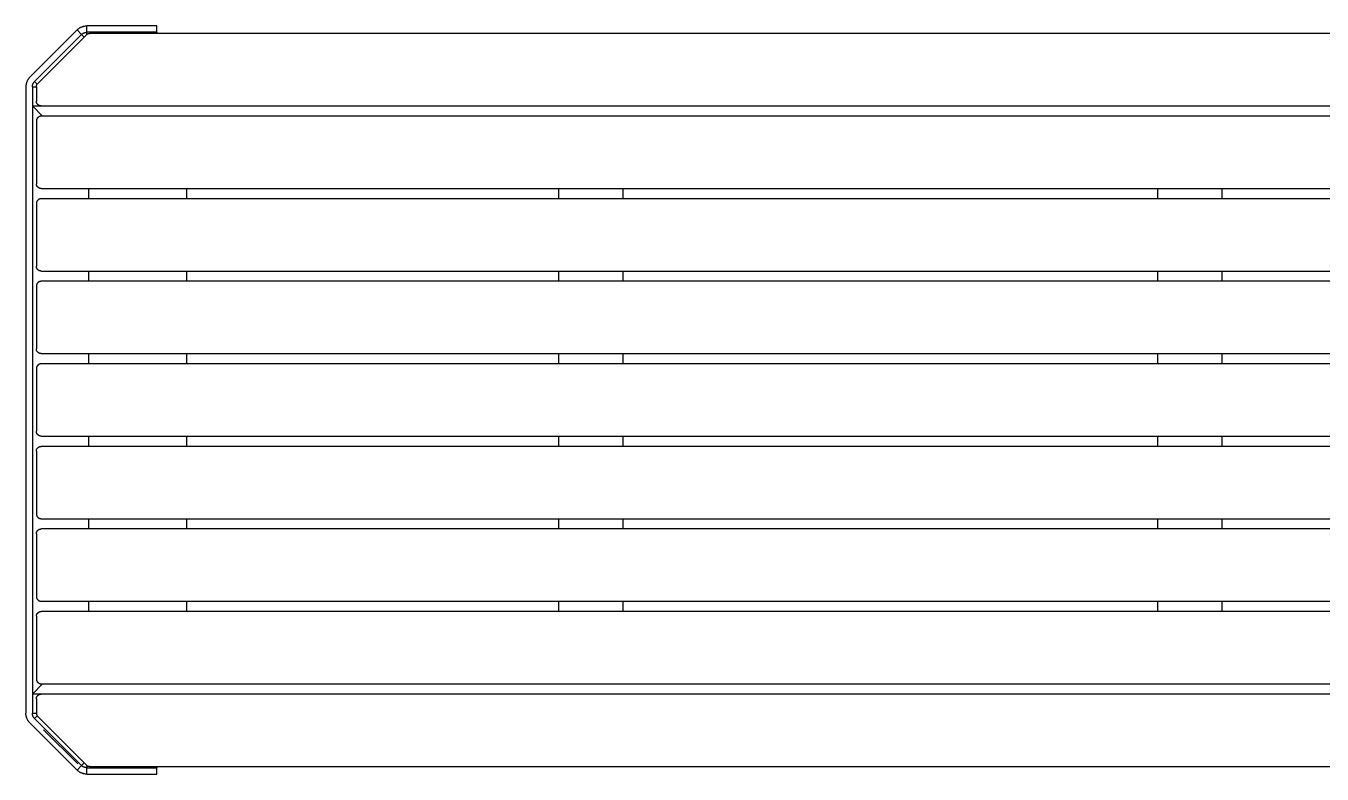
# Model space of a CAD drawing. Header units: millimetres. Extents: x 0 to 4030, y 0 to 2816.
# Drawn here: x 1677 to 2483, y 836 to 1302 of the extents above; entities that cross this region are included whole.
import ezdxf

# ---------------------------------------------------------------- set-up
doc = ezdxf.new("R2010")
doc.units = ezdxf.units.MM
doc.header["$MEASUREMENT"] = 0
doc.layers.add('Utwórz2D linie widoczne', color=7, linetype='Continuous', true_color=0x000000)

msp = doc.modelspace()

# ---------------------------------------------------------------- linework, layer by layer
at = {"layer": 'Utwórz2D linie widoczne'}
for p, q in [((1679.6, 1270.23), (1708.93, 1299.56)), ((1708.93, 1299.56), (1709.14, 1299.76)), ((1711.76, 1296.73), (1708.93, 1299.56)), ((1709.14, 1299.76), (1709.35, 1299.96)), ((1709.35, 1299.96), (1709.58, 1300.14)), ((1709.58, 1300.14), (1709.8, 1300.32)), ((1709.8, 1300.32), (1710.04, 1300.49)), ((1710.04, 1300.49), (1710.28, 1300.66)), ((1710.28, 1300.66), (1710.52, 1300.81)), ((1710.52, 1300.81), (1710.77, 1300.96)), ((1710.77, 1300.96), (1711.03, 1301.1)), ((1711.03, 1301.1), (1711.29, 1301.23)), ((1711.29, 1301.23), (1711.55, 1301.35)), ((1711.55, 1301.35), (1711.82, 1301.46)), ((1711.82, 1301.46), (1712.09, 1301.56)), ((1712.09, 1301.56), (1712.37, 1301.65)), ((1712.37, 1301.65), (1712.65, 1301.74)), ((1712.65, 1301.74), (1712.93, 1301.81)), ((1712.93, 1301.81), (1713.21, 1301.87)), ((1713.21, 1301.87), (1713.5, 1301.93)), ((1713.5, 1301.93), (1713.78, 1301.97)), ((1713.58, 1297.84), (1713.73, 1297.88)), ((1713.73, 1297.88), (1713.87, 1297.92)), ((1713.78, 1301.97), (1714.07, 1302.01)), ((1713.87, 1297.92), (1714.02, 1297.96)), ((1714.02, 1297.96), (1714.18, 1297.98)), ((1714.07, 1302.01), (1714.36, 1302.03)), ((1714.18, 1297.98), (1714.33, 1298.01)), ((1714.33, 1298.01), (1714.48, 1298.03)), ((1714.36, 1302.03), (1714.65, 1302.05)), ((1714.48, 1298.03), (1714.63, 1298.04)), ((1714.63, 1298.04), (1714.79, 1298.05)), ((1714.65, 1302.05), (1714.94, 1302.05)), ((1714.79, 1298.05), (1714.94, 1298.05)), ((1756.96, 1302.05), (1714.94, 1302.05)), ((1714.94, 1298.05), (1714.94, 1302.05)), ((1756.96, 1298.05), (1714.94, 1298.05)), ((1715.05, 1296.74), (1714.94, 1298.05)), ((1758.43, 1302.05), (1756.96, 1302.05)), ((1758.43, 1298.05), (1756.96, 1298.05)), ((1758.43, 1298.05), (1758.43, 1302.05)), ((1758.43, 1298.05), (1758.43, 1297.22)), ((1682.43, 1267.4), (1711.76, 1296.73)), ((1714.55, 1296.34), (1684.49, 1266.28)), ((1711.76, 1296.73), (1711.87, 1296.84)), ((1711.76, 1296.73), (1713.25, 1295.04)), ((1711.87, 1296.84), (1711.98, 1296.94)), ((1711.98, 1296.94), (1712.1, 1297.04)), ((1712.1, 1297.04), (1712.22, 1297.14)), ((1712.22, 1297.14), (1712.34, 1297.23)), ((1712.34, 1297.23), (1712.47, 1297.31)), ((1712.47, 1297.31), (1712.6, 1297.4)), ((1712.6, 1297.4), (1712.73, 1297.47)), ((1712.73, 1297.47), (1712.87, 1297.55)), ((1712.87, 1297.55), (1713.01, 1297.61)), ((1713.01, 1297.61), (1713.15, 1297.68)), ((1713.15, 1297.68), (1713.29, 1297.74)), ((1713.29, 1297.74), (1713.43, 1297.79)), ((1713.43, 1297.79), (1713.58, 1297.84)), ((1714.62, 1296.41), (1714.55, 1296.34)), ((1714.7, 1296.48), (1714.62, 1296.41)), ((1714.78, 1296.55), (1714.7, 1296.48)), ((1714.86, 1296.61), (1714.78, 1296.55)), ((1714.94, 1296.67), (1714.86, 1296.61)), ((1715.03, 1296.73), (1714.94, 1296.67)), ((1715.11, 1296.78), (1715.03, 1296.73)), ((1715.2, 1296.84), (1715.11, 1296.78)), ((1715.29, 1296.88), (1715.2, 1296.84)), ((1715.38, 1296.93), (1715.29, 1296.88)), ((1715.48, 1296.97), (1715.38, 1296.93)), ((1715.57, 1297.01), (1715.48, 1296.97)), ((1715.67, 1297.05), (1715.57, 1297.01)), ((1715.76, 1297.08), (1715.67, 1297.05)), ((1715.86, 1297.11), (1715.76, 1297.08)), ((1715.96, 1297.13), (1715.86, 1297.11)), ((1716.06, 1297.16), (1715.96, 1297.13)), ((1716.16, 1297.18), (1716.06, 1297.16)), ((1716.26, 1297.19), (1716.16, 1297.18)), ((1716.37, 1297.2), (1716.26, 1297.19)), ((1716.47, 1297.21), (1716.37, 1297.2)), ((1716.57, 1297.22), (1716.47, 1297.21)), ((1716.67, 1297.22), (1716.57, 1297.22)), ((3437.55, 1297.22), (1716.67, 1297.22)), ((1677.23, 1265.66), (1677.19, 1265.38)), ((1677.29, 1265.95), (1677.23, 1265.66)), ((1677.35, 1266.23), (1677.29, 1265.95)), ((1677.42, 1266.51), (1677.35, 1266.23)), ((1677.51, 1266.79), (1677.42, 1266.51)), ((1677.6, 1267.07), (1677.51, 1266.79)), ((1677.7, 1267.34), (1677.6, 1267.07)), ((1677.81, 1267.61), (1677.7, 1267.34)), ((1677.93, 1267.87), (1677.81, 1267.61)), ((1678.06, 1268.13), (1677.93, 1267.87)), ((1678.2, 1268.39), (1678.06, 1268.13)), ((1678.35, 1268.64), (1678.2, 1268.39)), ((1678.5, 1268.88), (1678.35, 1268.64)), ((1678.67, 1269.12), (1678.5, 1268.88)), ((1678.84, 1269.36), (1678.67, 1269.12)), ((1679.02, 1269.58), (1678.84, 1269.36)), ((1679.2, 1269.81), (1679.02, 1269.58)), ((1679.4, 1270.02), (1679.2, 1269.81)), ((1679.6, 1270.23), (1679.4, 1270.02)), ((1681.32, 1265.58), (1681.37, 1265.73)), ((1681.37, 1265.73), (1681.42, 1265.87)), ((1681.42, 1265.87), (1681.48, 1266.01)), ((1681.48, 1266.01), (1681.55, 1266.15)), ((1681.55, 1266.15), (1681.61, 1266.29)), ((1681.61, 1266.29), (1681.69, 1266.43)), ((1681.69, 1266.43), (1681.76, 1266.56)), ((1681.76, 1266.56), (1681.85, 1266.69)), ((1681.85, 1266.69), (1681.93, 1266.82)), ((1681.93, 1266.82), (1682.02, 1266.94)), ((1682.02, 1266.94), (1682.12, 1267.06)), ((1682.12, 1267.06), (1682.22, 1267.18)), ((1682.22, 1267.18), (1682.32, 1267.29)), ((1682.32, 1267.29), (1682.43, 1267.4)), ((1684.15, 1265.88), (1682.43, 1267.4)), ((1683.99, 1265.63), (1684.05, 1265.72)), ((1684.05, 1265.72), (1684.1, 1265.8)), ((1684.1, 1265.8), (1684.16, 1265.89)), ((1684.16, 1265.89), (1684.22, 1265.97)), ((1684.22, 1265.97), (1684.28, 1266.05)), ((1684.28, 1266.05), (1684.35, 1266.13)), ((1684.35, 1266.13), (1684.42, 1266.21)), ((1684.42, 1266.21), (1684.49, 1266.28)), ((1677.13, 1264.8), (1677.11, 1264.51)), ((1677.11, 1264.51), (1677.11, 1264.22)), ((1677.11, 1264.22), (1677.11, 874.22)), ((1677.15, 1265.09), (1677.13, 1264.8)), ((1677.19, 1265.38), (1677.15, 1265.09)), ((1681.11, 1264.37), (1681.12, 1264.53)), ((1681.11, 1264.22), (1681.11, 1264.37)), ((1681.11, 1264.22), (1681.11, 874.22)), ((1681.11, 1264.22), (1683.61, 1264.07)), ((1681.12, 1264.53), (1681.13, 1264.68)), ((1681.13, 1264.68), (1681.15, 1264.83)), ((1681.15, 1264.83), (1681.18, 1264.98)), ((1681.18, 1264.98), (1681.2, 1265.14)), ((1681.2, 1265.14), (1681.24, 1265.29)), ((1681.24, 1265.29), (1681.28, 1265.43)), ((1681.28, 1265.43), (1681.32, 1265.58)), ((1683.61, 1264.26), (1683.62, 1264.36)), ((1683.61, 1264.16), (1683.61, 1264.26)), ((1683.61, 1264.16), (1683.61, 1255.22)), ((1683.62, 1264.36), (1683.63, 1264.46)), ((1683.63, 1264.46), (1683.64, 1264.57)), ((1683.64, 1264.57), (1683.65, 1264.67)), ((1683.65, 1264.67), (1683.67, 1264.77)), ((1683.67, 1264.77), (1683.7, 1264.87)), ((1683.7, 1264.87), (1683.72, 1264.97)), ((1683.72, 1264.97), (1683.75, 1265.07)), ((1683.75, 1265.07), (1683.78, 1265.16)), ((1683.78, 1265.16), (1683.82, 1265.26)), ((1683.82, 1265.26), (1683.86, 1265.35)), ((1683.86, 1265.35), (1683.9, 1265.45)), ((1683.9, 1265.45), (1683.95, 1265.54)), ((1683.95, 1265.54), (1683.99, 1265.63)), ((1681.11, 1252.22), (1687.48, 1245.85)), ((1681.11, 1252.22), (1686.61, 1252.22)), ((1683.61, 1255.12), (1683.61, 1255.22)), ((1683.62, 1255.02), (1683.61, 1255.12)), ((1683.63, 1254.91), (1683.62, 1255.02)), ((1683.64, 1254.81), (1683.63, 1254.91)), ((1683.65, 1254.71), (1683.64, 1254.81)), ((1683.67, 1254.61), (1683.65, 1254.71)), ((1683.7, 1254.51), (1683.67, 1254.61)), ((1683.72, 1254.41), (1683.7, 1254.51)), ((1683.75, 1254.31), (1683.72, 1254.41)), ((1683.78, 1254.22), (1683.75, 1254.31)), ((1683.82, 1254.12), (1683.78, 1254.22)), ((1683.86, 1254.02), (1683.82, 1254.12)), ((1683.9, 1253.93), (1683.86, 1254.02)), ((1683.95, 1253.84), (1683.9, 1253.93)), ((1683.99, 1253.75), (1683.95, 1253.84)), ((1684.05, 1253.66), (1683.99, 1253.75)), ((1684.1, 1253.57), (1684.05, 1253.66)), ((1684.16, 1253.49), (1684.1, 1253.57)), ((1684.22, 1253.41), (1684.16, 1253.49)), ((1684.28, 1253.33), (1684.22, 1253.41)), ((1684.35, 1253.25), (1684.28, 1253.33)), ((1684.42, 1253.17), (1684.35, 1253.25)), ((1684.49, 1253.1), (1684.42, 1253.17)), ((1684.56, 1253.03), (1684.49, 1253.1)), ((1684.64, 1252.96), (1684.56, 1253.03)), ((1684.72, 1252.89), (1684.64, 1252.96)), ((1684.8, 1252.83), (1684.72, 1252.89)), ((1684.88, 1252.77), (1684.8, 1252.83)), ((1684.96, 1252.71), (1684.88, 1252.77)), ((1685.05, 1252.66), (1684.96, 1252.71)), ((1685.14, 1252.61), (1685.05, 1252.66)), ((1685.23, 1252.56), (1685.14, 1252.61)), ((1685.32, 1252.51), (1685.23, 1252.56)), ((1685.41, 1252.47), (1685.32, 1252.51)), ((1685.51, 1252.43), (1685.41, 1252.47)), ((1685.61, 1252.39), (1685.51, 1252.43)), ((1685.7, 1252.36), (1685.61, 1252.39)), ((1685.8, 1252.33), (1685.7, 1252.36)), ((1685.9, 1252.31), (1685.8, 1252.33)), ((1686, 1252.28), (1685.9, 1252.31)), ((1686.1, 1252.26), (1686, 1252.28)), ((1686.2, 1252.25), (1686.1, 1252.26)), ((1686.3, 1252.24), (1686.2, 1252.25)), ((1686.4, 1252.23), (1686.3, 1252.24)), ((1686.51, 1252.22), (1686.4, 1252.23)), ((1686.61, 1252.22), (1686.51, 1252.22)), ((1686.61, 1252.22), (3467.61, 1252.22)), ((1683.62, 1243.05), (1683.61, 1242.95)), ((1683.61, 1242.95), (1683.61, 1242.85)), ((1683.61, 1242.85), (1683.61, 1203.85)), ((1683.63, 1243.15), (1683.62, 1243.05)), ((1683.64, 1243.25), (1683.63, 1243.15)), ((1683.65, 1243.35), (1683.64, 1243.25)), ((1683.67, 1243.46), (1683.65, 1243.35)), ((1683.7, 1243.56), (1683.67, 1243.46)), ((1683.72, 1243.65), (1683.7, 1243.56)), ((1683.75, 1243.75), (1683.72, 1243.65)), ((1683.78, 1243.85), (1683.75, 1243.75)), ((1683.82, 1243.95), (1683.78, 1243.85)), ((1683.86, 1244.04), (1683.82, 1243.95)), ((1683.9, 1244.13), (1683.86, 1244.04)), ((1683.95, 1244.23), (1683.9, 1244.13)), ((1683.99, 1244.32), (1683.95, 1244.23)), ((1684.05, 1244.4), (1683.99, 1244.32)), ((1684.1, 1244.49), (1684.05, 1244.4)), ((1684.16, 1244.58), (1684.1, 1244.49)), ((1684.22, 1244.66), (1684.16, 1244.58)), ((1684.28, 1244.74), (1684.22, 1244.66)), ((1684.35, 1244.82), (1684.28, 1244.74)), ((1684.42, 1244.89), (1684.35, 1244.82)), ((1684.49, 1244.97), (1684.42, 1244.89)), ((1684.56, 1245.04), (1684.49, 1244.97)), ((1684.64, 1245.11), (1684.56, 1245.04)), ((1684.72, 1245.17), (1684.64, 1245.11)), ((1684.8, 1245.24), (1684.72, 1245.17)), ((1684.88, 1245.3), (1684.8, 1245.24)), ((1684.96, 1245.35), (1684.88, 1245.3)), ((1685.05, 1245.41), (1684.96, 1245.35)), ((1685.14, 1245.46), (1685.05, 1245.41)), ((1685.23, 1245.51), (1685.14, 1245.46)), ((1685.32, 1245.55), (1685.23, 1245.51)), ((1685.41, 1245.6), (1685.32, 1245.55)), ((1685.51, 1245.64), (1685.41, 1245.6)), ((1685.61, 1245.67), (1685.51, 1245.64)), ((1685.7, 1245.7), (1685.61, 1245.67)), ((1685.8, 1245.73), (1685.7, 1245.7)), ((1685.9, 1245.76), (1685.8, 1245.73)), ((1686, 1245.78), (1685.9, 1245.76)), ((1686.1, 1245.8), (1686, 1245.78)), ((1686.2, 1245.82), (1686.1, 1245.8)), ((1686.3, 1245.83), (1686.2, 1245.82)), ((1686.4, 1245.84), (1686.3, 1245.83)), ((1686.51, 1245.84), (1686.4, 1245.84)), ((1686.61, 1245.85), (1686.51, 1245.84)), ((3467.61, 1245.85), (1686.61, 1245.85)), ((1683.61, 1203.74), (1683.61, 1203.85)), ((1683.62, 1203.64), (1683.61, 1203.74)), ((1683.63, 1203.54), (1683.62, 1203.64)), ((1683.64, 1203.44), (1683.63, 1203.54)), ((1683.65, 1203.34), (1683.64, 1203.44)), ((1683.67, 1203.23), (1683.65, 1203.34)), ((1683.7, 1203.13), (1683.67, 1203.23)), ((1683.72, 1203.04), (1683.7, 1203.13)), ((1683.75, 1202.94), (1683.72, 1203.04)), ((1683.78, 1202.84), (1683.75, 1202.94)), ((1683.82, 1202.74), (1683.78, 1202.84)), ((1683.86, 1202.65), (1683.82, 1202.74)), ((1683.9, 1202.56), (1683.86, 1202.65)), ((1683.95, 1202.46), (1683.9, 1202.56)), ((1683.99, 1202.37), (1683.95, 1202.46)), ((1684.05, 1202.29), (1683.99, 1202.37)), ((1684.1, 1202.2), (1684.05, 1202.29)), ((1684.16, 1202.12), (1684.1, 1202.2)), ((1684.22, 1202.03), (1684.16, 1202.12)), ((1684.28, 1201.95), (1684.22, 1202.03)), ((1684.35, 1201.87), (1684.28, 1201.95)), ((1684.42, 1201.8), (1684.35, 1201.87)), ((1684.49, 1201.72), (1684.42, 1201.8)), ((1684.56, 1201.65), (1684.49, 1201.72)), ((1684.64, 1201.58), (1684.56, 1201.65)), ((1684.72, 1201.52), (1684.64, 1201.58)), ((1684.8, 1201.45), (1684.72, 1201.52)), ((1684.88, 1201.39), (1684.8, 1201.45)), ((1684.96, 1201.34), (1684.88, 1201.39)), ((1685.05, 1201.28), (1684.96, 1201.34)), ((1685.14, 1201.23), (1685.05, 1201.28)), ((1685.23, 1201.18), (1685.14, 1201.23)), ((1685.32, 1201.14), (1685.23, 1201.18)), ((1684.1, 1193.12), (1684.05, 1193.03)), ((1684.16, 1193.2), (1684.1, 1193.12)), ((1684.22, 1193.28), (1684.16, 1193.2)), ((1684.28, 1193.36), (1684.22, 1193.28)), ((1684.35, 1193.44), (1684.28, 1193.36)), ((1684.42, 1193.52), (1684.35, 1193.44)), ((1684.49, 1193.59), (1684.42, 1193.52)), ((1684.56, 1193.66), (1684.49, 1193.59)), ((1684.64, 1193.73), (1684.56, 1193.66)), ((1684.72, 1193.8), (1684.64, 1193.73)), ((1684.8, 1193.86), (1684.72, 1193.8)), ((1684.88, 1193.92), (1684.8, 1193.86)), ((1684.96, 1193.98), (1684.88, 1193.92)), ((1685.05, 1194.03), (1684.96, 1193.98)), ((1685.14, 1194.09), (1685.05, 1194.03)), ((1685.23, 1194.13), (1685.14, 1194.09)), ((1685.32, 1194.18), (1685.23, 1194.13)), ((1685.41, 1201.09), (1685.32, 1201.14)), ((1685.41, 1194.22), (1685.32, 1194.18)), ((1685.51, 1201.05), (1685.41, 1201.09)), ((1685.51, 1194.26), (1685.41, 1194.22)), ((1685.61, 1201.02), (1685.51, 1201.05)), ((1685.61, 1194.3), (1685.51, 1194.26)), ((1685.7, 1200.99), (1685.61, 1201.02)), ((1685.7, 1194.33), (1685.61, 1194.3)), ((1685.8, 1200.96), (1685.7, 1200.99)), ((1685.8, 1194.36), (1685.7, 1194.33)), ((1685.9, 1200.93), (1685.8, 1200.96)), ((1685.9, 1194.38), (1685.8, 1194.36)), ((1686, 1200.91), (1685.9, 1200.93)), ((1686, 1194.41), (1685.9, 1194.38)), ((1686.1, 1200.89), (1686, 1200.91)), ((1686.1, 1194.43), (1686, 1194.41)), ((1686.2, 1200.87), (1686.1, 1200.89)), ((1686.2, 1194.44), (1686.1, 1194.43)), ((1686.3, 1200.86), (1686.2, 1200.87)), ((1686.3, 1194.45), (1686.2, 1194.44)), ((1686.4, 1200.85), (1686.3, 1200.86)), ((1686.4, 1194.46), (1686.3, 1194.45)), ((1686.51, 1200.85), (1686.4, 1200.85)), ((1686.51, 1194.47), (1686.4, 1194.46)), ((1686.61, 1200.85), (1686.51, 1200.85)), ((1686.61, 1194.47), (1686.51, 1194.47)), ((1686.61, 1200.85), (3467.61, 1200.85)), ((3467.61, 1194.47), (1686.61, 1194.47)), ((1716.11, 1200.85), (1716.11, 1194.47)), ((1777.11, 1194.47), (1777.11, 1200.85)), ((2008.42, 1200.85), (2008.42, 1194.47)), ((2048.42, 1200.85), (2048.42, 1194.47)), ((2380.91, 1200.85), (2380.91, 1194.47)), ((2420.91, 1200.85), (2420.91, 1194.47)), ((1683.62, 1191.67), (1683.61, 1191.57)), ((1683.61, 1191.57), (1683.61, 1191.47)), ((1683.61, 1191.47), (1683.61, 1152.47)), ((1683.63, 1191.78), (1683.62, 1191.67)), ((1683.64, 1191.88), (1683.63, 1191.78)), ((1683.65, 1191.98), (1683.64, 1191.88)), ((1683.67, 1192.08), (1683.65, 1191.98)), ((1683.7, 1192.18), (1683.67, 1192.08)), ((1683.72, 1192.28), (1683.7, 1192.18)), ((1683.75, 1192.38), (1683.72, 1192.28)), ((1683.78, 1192.47), (1683.75, 1192.38)), ((1683.82, 1192.57), (1683.78, 1192.47)), ((1683.86, 1192.67), (1683.82, 1192.57)), ((1683.9, 1192.76), (1683.86, 1192.67)), ((1683.95, 1192.85), (1683.9, 1192.76)), ((1683.99, 1192.94), (1683.95, 1192.85)), ((1684.05, 1193.03), (1683.99, 1192.94)), ((1683.61, 1152.37), (1683.61, 1152.47)), ((1683.62, 1152.27), (1683.61, 1152.37)), ((1683.63, 1152.16), (1683.62, 1152.27)), ((1683.64, 1152.06), (1683.63, 1152.16)), ((1683.65, 1151.96), (1683.64, 1152.06)), ((1683.67, 1151.86), (1683.65, 1151.96)), ((1683.7, 1151.76), (1683.67, 1151.86)), ((1683.72, 1151.66), (1683.7, 1151.76)), ((1683.75, 1151.56), (1683.72, 1151.66)), ((1683.78, 1151.47), (1683.75, 1151.56)), ((1683.82, 1151.37), (1683.78, 1151.47)), ((1683.86, 1151.27), (1683.82, 1151.37)), ((1683.9, 1151.18), (1683.86, 1151.27)), ((1683.95, 1151.09), (1683.9, 1151.18)), ((1683.99, 1151), (1683.95, 1151.09)), ((1684.05, 1150.91), (1683.99, 1151)), ((1684.1, 1150.82), (1684.05, 1150.91)), ((1684.16, 1150.74), (1684.1, 1150.82)), ((1684.22, 1150.66), (1684.16, 1150.74)), ((1684.28, 1150.58), (1684.22, 1150.66)), ((1684.35, 1150.5), (1684.28, 1150.58)), ((1684.42, 1150.42), (1684.35, 1150.5)), ((1684.49, 1150.35), (1684.42, 1150.42)), ((1684.56, 1150.28), (1684.49, 1150.35)), ((1684.64, 1150.21), (1684.56, 1150.28)), ((1684.72, 1150.14), (1684.64, 1150.21)), ((1684.8, 1150.08), (1684.72, 1150.14)), ((1684.88, 1150.02), (1684.8, 1150.08)), ((1684.96, 1149.96), (1684.88, 1150.02)), ((1685.05, 1149.91), (1684.96, 1149.96)), ((1685.14, 1149.86), (1685.05, 1149.91)), ((1685.23, 1149.81), (1685.14, 1149.86)), ((1685.32, 1149.76), (1685.23, 1149.81)), ((1685.41, 1149.72), (1685.32, 1149.76)), ((1685.51, 1149.68), (1685.41, 1149.72)), ((1685.61, 1149.64), (1685.51, 1149.68)), ((1685.7, 1149.61), (1685.61, 1149.64)), ((1685.8, 1149.58), (1685.7, 1149.61)), ((1685.9, 1149.56), (1685.8, 1149.58)), ((1686, 1149.53), (1685.9, 1149.56)), ((1686.1, 1149.51), (1686, 1149.53)), ((1686.2, 1149.5), (1686.1, 1149.51)), ((1686.3, 1149.49), (1686.2, 1149.5)), ((1686.4, 1149.48), (1686.3, 1149.49)), ((1686.51, 1149.47), (1686.4, 1149.48)), ((1686.61, 1149.47), (1686.51, 1149.47)), ((1686.61, 1149.47), (3467.61, 1149.47)), ((1716.11, 1149.47), (1716.11, 1143.1)), ((1777.11, 1143.1), (1777.11, 1149.47)), ((2008.42, 1149.47), (2008.42, 1143.1)), ((2048.42, 1149.47), (2048.42, 1143.1)), ((2380.91, 1149.47), (2380.91, 1143.1)), ((2420.91, 1149.47), (2420.91, 1143.1)), ((1683.62, 1140.3), (1683.61, 1140.2)), ((1683.61, 1140.2), (1683.61, 1140.1)), ((1683.61, 1140.1), (1683.61, 1101.1)), ((1683.63, 1140.4), (1683.62, 1140.3)), ((1683.64, 1140.5), (1683.63, 1140.4)), ((1683.65, 1140.6), (1683.64, 1140.5)), ((1683.67, 1140.71), (1683.65, 1140.6)), ((1683.7, 1140.81), (1683.67, 1140.71)), ((1683.72, 1140.9), (1683.7, 1140.81)), ((1683.75, 1141), (1683.72, 1140.9)), ((1683.78, 1141.1), (1683.75, 1141)), ((1683.82, 1141.2), (1683.78, 1141.1)), ((1683.86, 1141.29), (1683.82, 1141.2)), ((1683.9, 1141.38), (1683.86, 1141.29)), ((1683.95, 1141.48), (1683.9, 1141.38)), ((1683.99, 1141.57), (1683.95, 1141.48)), ((1684.05, 1141.65), (1683.99, 1141.57)), ((1684.1, 1141.74), (1684.05, 1141.65)), ((1684.16, 1141.83), (1684.1, 1141.74)), ((1684.22, 1141.91), (1684.16, 1141.83)), ((1684.28, 1141.99), (1684.22, 1141.91)), ((1684.35, 1142.07), (1684.28, 1141.99)), ((1684.42, 1142.14), (1684.35, 1142.07)), ((1684.49, 1142.22), (1684.42, 1142.14)), ((1684.56, 1142.29), (1684.49, 1142.22)), ((1684.64, 1142.36), (1684.56, 1142.29)), ((1684.72, 1142.42), (1684.64, 1142.36)), ((1684.8, 1142.49), (1684.72, 1142.42)), ((1684.88, 1142.55), (1684.8, 1142.49)), ((1684.96, 1142.6), (1684.88, 1142.55)), ((1685.05, 1142.66), (1684.96, 1142.6)), ((1685.14, 1142.71), (1685.05, 1142.66)), ((1685.23, 1142.76), (1685.14, 1142.71)), ((1685.32, 1142.8), (1685.23, 1142.76)), ((1685.41, 1142.85), (1685.32, 1142.8)), ((1685.51, 1142.89), (1685.41, 1142.85)), ((1685.61, 1142.92), (1685.51, 1142.89)), ((1685.7, 1142.95), (1685.61, 1142.92)), ((1685.8, 1142.98), (1685.7, 1142.95)), ((1685.9, 1143.01), (1685.8, 1142.98)), ((1686, 1143.03), (1685.9, 1143.01)), ((1686.1, 1143.05), (1686, 1143.03)), ((1686.2, 1143.07), (1686.1, 1143.05)), ((1686.3, 1143.08), (1686.2, 1143.07)), ((1686.4, 1143.09), (1686.3, 1143.08)), ((1686.51, 1143.09), (1686.4, 1143.09)), ((1686.61, 1143.1), (1686.51, 1143.09)), ((3467.61, 1143.1), (1686.61, 1143.1)), ((1683.61, 1100.99), (1683.61, 1101.1)), ((1683.62, 1100.89), (1683.61, 1100.99)), ((1683.63, 1100.79), (1683.62, 1100.89)), ((1683.64, 1100.69), (1683.63, 1100.79)), ((1683.65, 1100.59), (1683.64, 1100.69)), ((1683.67, 1100.48), (1683.65, 1100.59)), ((1683.7, 1100.38), (1683.67, 1100.48)), ((1683.72, 1100.29), (1683.7, 1100.38)), ((1683.75, 1100.19), (1683.72, 1100.29)), ((1683.78, 1100.09), (1683.75, 1100.19)), ((1683.82, 1099.99), (1683.78, 1100.09)), ((1683.86, 1099.9), (1683.82, 1099.99)), ((1683.9, 1099.81), (1683.86, 1099.9)), ((1683.95, 1099.71), (1683.9, 1099.81)), ((1683.99, 1099.62), (1683.95, 1099.71)), ((1684.05, 1099.54), (1683.99, 1099.62)), ((1684.1, 1099.45), (1684.05, 1099.54)), ((1684.16, 1099.37), (1684.1, 1099.45)), ((1684.22, 1099.28), (1684.16, 1099.37)), ((1684.28, 1099.2), (1684.22, 1099.28)), ((1684.35, 1099.12), (1684.28, 1099.2)), ((1684.42, 1099.05), (1684.35, 1099.12)), ((1684.49, 1098.97), (1684.42, 1099.05)), ((1684.56, 1098.9), (1684.49, 1098.97)), ((1684.64, 1098.83), (1684.56, 1098.9)), ((1684.72, 1098.77), (1684.64, 1098.83)), ((1684.8, 1098.7), (1684.72, 1098.77)), ((1684.88, 1098.64), (1684.8, 1098.7)), ((1684.96, 1098.59), (1684.88, 1098.64)), ((1685.05, 1098.53), (1684.96, 1098.59)), ((1685.14, 1098.48), (1685.05, 1098.53)), ((1685.23, 1098.43), (1685.14, 1098.48)), ((1685.32, 1098.39), (1685.23, 1098.43)), ((1685.41, 1098.34), (1685.32, 1098.39)), ((1685.51, 1098.3), (1685.41, 1098.34)), ((1685.61, 1098.27), (1685.51, 1098.3)), ((1685.7, 1098.24), (1685.61, 1098.27)), ((1685.8, 1098.21), (1685.7, 1098.24)), ((1685.9, 1098.18), (1685.8, 1098.21)), ((1686, 1098.16), (1685.9, 1098.18)), ((1686.1, 1098.14), (1686, 1098.16)), ((1686.2, 1098.12), (1686.1, 1098.14)), ((1686.3, 1098.11), (1686.2, 1098.12)), ((1686.4, 1098.1), (1686.3, 1098.11)), ((1686.51, 1098.1), (1686.4, 1098.1)), ((1686.61, 1098.1), (1686.51, 1098.1)), ((1686.61, 1098.1), (3467.61, 1098.1)), ((1716.11, 1098.1), (1716.11, 1091.72)), ((1777.11, 1091.72), (1777.11, 1098.1)), ((2008.42, 1098.1), (2008.42, 1091.72)), ((2048.42, 1098.1), (2048.42, 1091.72)), ((2380.91, 1098.1), (2380.91, 1091.72)), ((2420.91, 1098.1), (2420.91, 1091.72)), ((1683.62, 1088.92), (1683.61, 1088.82)), ((1683.61, 1088.82), (1683.61, 1088.72)), ((1683.61, 1088.72), (1683.61, 1049.72)), ((1683.63, 1089.03), (1683.62, 1088.92)), ((1683.64, 1089.13), (1683.63, 1089.03)), ((1683.65, 1089.23), (1683.64, 1089.13)), ((1683.67, 1089.33), (1683.65, 1089.23)), ((1683.7, 1089.43), (1683.67, 1089.33)), ((1683.72, 1089.53), (1683.7, 1089.43)), ((1683.75, 1089.63), (1683.72, 1089.53)), ((1683.78, 1089.72), (1683.75, 1089.63)), ((1683.82, 1089.82), (1683.78, 1089.72)), ((1683.86, 1089.92), (1683.82, 1089.82)), ((1683.9, 1090.01), (1683.86, 1089.92)), ((1683.95, 1090.1), (1683.9, 1090.01)), ((1683.99, 1090.19), (1683.95, 1090.1)), ((1684.05, 1090.28), (1683.99, 1090.19)), ((1684.1, 1090.37), (1684.05, 1090.28)), ((1684.16, 1090.45), (1684.1, 1090.37)), ((1684.22, 1090.53), (1684.16, 1090.45)), ((1684.28, 1090.61), (1684.22, 1090.53)), ((1684.35, 1090.69), (1684.28, 1090.61)), ((1684.42, 1090.77), (1684.35, 1090.69)), ((1684.49, 1090.84), (1684.42, 1090.77)), ((1684.56, 1090.91), (1684.49, 1090.84)), ((1684.64, 1090.98), (1684.56, 1090.91)), ((1684.72, 1091.05), (1684.64, 1090.98)), ((1684.8, 1091.11), (1684.72, 1091.05)), ((1684.88, 1091.17), (1684.8, 1091.11)), ((1684.96, 1091.23), (1684.88, 1091.17)), ((1685.05, 1091.28), (1684.96, 1091.23)), ((1685.14, 1091.34), (1685.05, 1091.28)), ((1685.23, 1091.38), (1685.14, 1091.34)), ((1685.32, 1091.43), (1685.23, 1091.38)), ((1685.41, 1091.47), (1685.32, 1091.43)), ((1685.51, 1091.51), (1685.41, 1091.47)), ((1685.61, 1091.55), (1685.51, 1091.51)), ((1685.7, 1091.58), (1685.61, 1091.55)), ((1685.8, 1091.61), (1685.7, 1091.58)), ((1685.9, 1091.63), (1685.8, 1091.61)), ((1686, 1091.66), (1685.9, 1091.63)), ((1686.1, 1091.68), (1686, 1091.66)), ((1686.2, 1091.69), (1686.1, 1091.68)), ((1686.3, 1091.7), (1686.2, 1091.69)), ((1686.4, 1091.71), (1686.3, 1091.7)), ((1686.51, 1091.72), (1686.4, 1091.71)), ((1686.61, 1091.72), (1686.51, 1091.72)), ((3467.61, 1091.72), (1686.61, 1091.72)), ((1683.61, 1049.62), (1683.61, 1049.72)), ((1683.62, 1049.52), (1683.61, 1049.62)), ((1683.63, 1049.41), (1683.62, 1049.52)), ((1683.64, 1049.31), (1683.63, 1049.41)), ((1683.65, 1049.21), (1683.64, 1049.31)), ((1683.67, 1049.11), (1683.65, 1049.21)), ((1683.7, 1049.01), (1683.67, 1049.11)), ((1683.72, 1048.91), (1683.7, 1049.01)), ((1683.75, 1048.81), (1683.72, 1048.91)), ((1683.78, 1048.72), (1683.75, 1048.81)), ((1683.82, 1048.62), (1683.78, 1048.72)), ((1683.86, 1048.52), (1683.82, 1048.62)), ((1683.9, 1048.43), (1683.86, 1048.52)), ((1683.95, 1048.34), (1683.9, 1048.43)), ((1683.99, 1048.25), (1683.95, 1048.34)), ((1684.05, 1048.16), (1683.99, 1048.25)), ((1684.1, 1048.07), (1684.05, 1048.16)), ((1684.16, 1047.99), (1684.1, 1048.07)), ((1684.22, 1047.91), (1684.16, 1047.99)), ((1684.28, 1047.83), (1684.22, 1047.91)), ((1684.35, 1047.75), (1684.28, 1047.83)), ((1684.42, 1047.67), (1684.35, 1047.75)), ((1684.49, 1047.6), (1684.42, 1047.67)), ((1684.56, 1047.53), (1684.49, 1047.6)), ((1684.64, 1047.46), (1684.56, 1047.53)), ((1684.72, 1047.39), (1684.64, 1047.46)), ((1684.8, 1047.33), (1684.72, 1047.39)), ((1684.88, 1047.27), (1684.8, 1047.33)), ((1684.96, 1047.21), (1684.88, 1047.27)), ((1685.05, 1047.16), (1684.96, 1047.21)), ((1685.14, 1047.11), (1685.05, 1047.16)), ((1685.05, 1039.91), (1685.14, 1039.96)), ((1685.23, 1047.06), (1685.14, 1047.11)), ((1685.14, 1039.96), (1685.23, 1040.01)), ((1685.32, 1047.01), (1685.23, 1047.06)), ((1685.23, 1040.01), (1685.32, 1040.05)), ((1685.41, 1046.97), (1685.32, 1047.01)), ((1685.32, 1040.05), (1685.41, 1040.1)), ((1685.51, 1046.93), (1685.41, 1046.97)), ((1685.41, 1040.1), (1685.51, 1040.14)), ((1685.61, 1046.89), (1685.51, 1046.93)), ((1685.51, 1040.14), (1685.61, 1040.17)), ((1685.7, 1046.86), (1685.61, 1046.89)), ((1685.61, 1040.17), (1685.7, 1040.2)), ((1685.8, 1046.83), (1685.7, 1046.86)), ((1685.7, 1040.2), (1685.8, 1040.23)), ((1685.9, 1046.81), (1685.8, 1046.83)), ((1685.8, 1040.23), (1685.9, 1040.26)), ((1686, 1046.78), (1685.9, 1046.81)), ((1685.9, 1040.26), (1686, 1040.28)), ((1686.1, 1046.76), (1686, 1046.78)), ((1686, 1040.28), (1686.1, 1040.3)), ((1686.2, 1046.75), (1686.1, 1046.76)), ((1686.1, 1040.3), (1686.2, 1040.32)), ((1686.3, 1046.74), (1686.2, 1046.75)), ((1686.2, 1040.32), (1686.3, 1040.33)), ((1686.4, 1046.73), (1686.3, 1046.74)), ((1686.3, 1040.33), (1686.4, 1040.34)), ((1686.51, 1046.72), (1686.4, 1046.73)), ((1686.4, 1040.34), (1686.51, 1040.34)), ((1686.61, 1046.72), (1686.51, 1046.72)), ((1686.51, 1040.34), (1686.61, 1040.35)), ((1686.61, 1046.72), (3467.61, 1046.72)), ((3467.61, 1040.35), (1686.61, 1040.35)), ((1716.11, 1046.72), (1716.11, 1040.35)), ((1777.11, 1040.35), (1777.11, 1046.72)), ((2008.42, 1046.72), (2008.42, 1040.35)), ((2048.42, 1046.72), (2048.42, 1040.35)), ((2380.91, 1046.72), (2380.91, 1040.35)), ((2420.91, 1046.72), (2420.91, 1040.35)), ((1683.61, 1037.45), (1683.62, 1037.55)), ((1683.61, 1037.35), (1683.61, 1037.45)), ((1683.61, 1037.35), (1683.61, 998.35)), ((1683.62, 1037.55), (1683.63, 1037.65)), ((1683.63, 1037.65), (1683.64, 1037.75)), ((1683.64, 1037.75), (1683.65, 1037.85)), ((1683.65, 1037.85), (1683.67, 1037.96)), ((1683.67, 1037.96), (1683.7, 1038.06)), ((1683.7, 1038.06), (1683.72, 1038.15)), ((1683.72, 1038.15), (1683.75, 1038.25)), ((1683.75, 1038.25), (1683.78, 1038.35)), ((1683.78, 1038.35), (1683.82, 1038.45)), ((1683.82, 1038.45), (1683.86, 1038.54)), ((1683.86, 1038.54), (1683.9, 1038.63)), ((1683.9, 1038.63), (1683.95, 1038.73)), ((1683.95, 1038.73), (1683.99, 1038.82)), ((1683.99, 1038.82), (1684.05, 1038.9)), ((1684.05, 1038.9), (1684.1, 1038.99)), ((1684.1, 1038.99), (1684.16, 1039.08)), ((1684.16, 1039.08), (1684.22, 1039.16)), ((1684.22, 1039.16), (1684.28, 1039.24)), ((1684.28, 1039.24), (1684.35, 1039.32)), ((1684.35, 1039.32), (1684.42, 1039.39)), ((1684.42, 1039.39), (1684.49, 1039.47)), ((1684.49, 1039.47), (1684.56, 1039.54)), ((1684.56, 1039.54), (1684.64, 1039.61)), ((1684.64, 1039.61), (1684.72, 1039.67)), ((1684.72, 1039.67), (1684.8, 1039.74)), ((1684.8, 1039.74), (1684.88, 1039.8)), ((1684.88, 1039.8), (1684.96, 1039.85)), ((1684.96, 1039.85), (1685.05, 1039.91)), ((1683.61, 998.35), (1683.61, 998.24)), ((1683.61, 998.24), (1683.62, 998.14)), ((1683.62, 998.14), (1683.63, 998.04)), ((1683.63, 998.04), (1683.64, 997.94)), ((1683.64, 997.94), (1683.65, 997.84)), ((1683.65, 997.84), (1683.67, 997.73)), ((1683.67, 997.73), (1683.7, 997.63)), ((1683.7, 997.63), (1683.72, 997.54)), ((1683.72, 997.54), (1683.75, 997.44)), ((1683.75, 997.44), (1683.78, 997.34)), ((1683.78, 997.34), (1683.82, 997.24)), ((1683.82, 997.24), (1683.86, 997.15)), ((1683.86, 997.15), (1683.9, 997.06)), ((1683.9, 997.06), (1683.95, 996.96)), ((1683.95, 996.96), (1683.99, 996.87)), ((1683.99, 996.87), (1684.05, 996.79)), ((1684.05, 996.79), (1684.1, 996.7)), ((1684.1, 996.7), (1684.16, 996.62)), ((1684.16, 996.62), (1684.22, 996.53)), ((1684.22, 996.53), (1684.28, 996.45)), ((1684.28, 996.45), (1684.35, 996.37)), ((1684.35, 996.37), (1684.42, 996.3)), ((1684.42, 996.3), (1684.49, 996.22)), ((1684.49, 996.22), (1684.56, 996.15)), ((1684.56, 996.15), (1684.64, 996.08)), ((1684.64, 996.08), (1684.72, 996.02)), ((1684.72, 996.02), (1684.8, 995.95)), ((1684.8, 995.95), (1684.88, 995.89)), ((1684.88, 995.89), (1684.96, 995.84)), ((1684.96, 995.84), (1685.05, 995.78)), ((1685.05, 995.78), (1685.14, 995.73)), ((1685.14, 995.73), (1685.23, 995.68)), ((1685.23, 995.68), (1685.32, 995.64)), ((1685.32, 995.64), (1685.41, 995.59)), ((1685.41, 995.59), (1685.51, 995.55)), ((1685.51, 995.55), (1685.61, 995.52)), ((1685.61, 995.52), (1685.7, 995.49)), ((1685.7, 995.49), (1685.8, 995.46)), ((1685.8, 995.46), (1685.9, 995.43)), ((1685.9, 995.43), (1686, 995.41)), ((1686, 995.41), (1686.1, 995.39)), ((1686.1, 995.39), (1686.2, 995.37)), ((1686.2, 995.37), (1686.3, 995.36)), ((1686.3, 995.36), (1686.4, 995.35)), ((1686.4, 995.35), (1686.51, 995.35)), ((1686.51, 995.35), (1686.61, 995.35)), ((1686.61, 995.35), (3467.61, 995.35)), ((1716.11, 995.35), (1716.11, 988.97)), ((1777.11, 988.97), (1777.11, 995.35)), ((2008.42, 995.35), (2008.42, 988.97)), ((2048.42, 995.35), (2048.42, 988.97)), ((2380.91, 995.35), (2380.91, 988.97)), ((2420.91, 995.35), (2420.91, 988.97)), ((1683.61, 986.07), (1683.62, 986.17)), ((1683.61, 985.97), (1683.61, 986.07)), ((1683.61, 985.97), (1683.61, 946.97)), ((1683.62, 986.17), (1683.63, 986.28)), ((1683.63, 986.28), (1683.64, 986.38)), ((1683.64, 986.38), (1683.65, 986.48)), ((1683.65, 986.48), (1683.67, 986.58)), ((1683.67, 986.58), (1683.7, 986.68)), ((1683.7, 986.68), (1683.72, 986.78)), ((1683.72, 986.78), (1683.75, 986.88)), ((1683.75, 986.88), (1683.78, 986.97)), ((1683.78, 986.97), (1683.82, 987.07)), ((1683.82, 987.07), (1683.86, 987.17)), ((1683.86, 987.17), (1683.9, 987.26)), ((1683.9, 987.26), (1683.95, 987.35)), ((1683.95, 987.35), (1683.99, 987.44)), ((1683.99, 987.44), (1684.05, 987.53)), ((1684.05, 987.53), (1684.1, 987.62)), ((1684.1, 987.62), (1684.16, 987.7)), ((1684.16, 987.7), (1684.22, 987.78)), ((1684.22, 987.78), (1684.28, 987.86)), ((1684.28, 987.86), (1684.35, 987.94)), ((1684.35, 987.94), (1684.42, 988.02)), ((1684.42, 988.02), (1684.49, 988.09)), ((1684.49, 988.09), (1684.56, 988.16)), ((1684.56, 988.16), (1684.64, 988.23)), ((1684.64, 988.23), (1684.72, 988.3)), ((1684.72, 988.3), (1684.8, 988.36)), ((1684.8, 988.36), (1684.88, 988.42)), ((1684.88, 988.42), (1684.96, 988.48)), ((1684.96, 988.48), (1685.05, 988.53)), ((1685.05, 988.53), (1685.14, 988.59)), ((1685.14, 988.59), (1685.23, 988.63)), ((1685.23, 988.63), (1685.32, 988.68)), ((1685.32, 988.68), (1685.41, 988.72)), ((1685.41, 988.72), (1685.51, 988.76)), ((1685.51, 988.76), (1685.61, 988.8)), ((1685.61, 988.8), (1685.7, 988.83)), ((1685.7, 988.83), (1685.8, 988.86)), ((1685.8, 988.86), (1685.9, 988.88)), ((1685.9, 988.88), (1686, 988.91)), ((1686, 988.91), (1686.1, 988.93)), ((1686.1, 988.93), (1686.2, 988.94)), ((1686.2, 988.94), (1686.3, 988.95)), ((1686.3, 988.95), (1686.4, 988.96)), ((1686.4, 988.96), (1686.51, 988.97)), ((1686.51, 988.97), (1686.61, 988.97)), ((3467.61, 988.97), (1686.61, 988.97)), ((1683.61, 946.97), (1683.61, 946.87)), ((1683.61, 946.87), (1683.62, 946.77)), ((1683.62, 946.77), (1683.63, 946.66)), ((1683.63, 946.66), (1683.64, 946.56)), ((1683.64, 946.56), (1683.65, 946.46)), ((1683.65, 946.46), (1683.67, 946.36)), ((1683.67, 946.36), (1683.7, 946.26)), ((1683.7, 946.26), (1683.72, 946.16)), ((1683.72, 946.16), (1683.75, 946.06)), ((1683.75, 946.06), (1683.78, 945.97)), ((1683.78, 945.97), (1683.82, 945.87)), ((1683.82, 945.87), (1683.86, 945.77)), ((1683.86, 945.77), (1683.9, 945.68)), ((1683.9, 945.68), (1683.95, 945.59)), ((1683.95, 945.59), (1683.99, 945.5)), ((1683.99, 945.5), (1684.05, 945.41)), ((1684.05, 945.41), (1684.1, 945.32)), ((1684.1, 945.32), (1684.16, 945.24)), ((1684.16, 945.24), (1684.22, 945.16)), ((1684.22, 945.16), (1684.28, 945.08)), ((1684.28, 945.08), (1684.35, 945)), ((1684.35, 945), (1684.42, 944.92)), ((1684.42, 944.92), (1684.49, 944.85)), ((1684.49, 944.85), (1684.56, 944.78)), ((1684.56, 944.78), (1684.64, 944.71)), ((1684.64, 944.71), (1684.72, 944.64)), ((1684.72, 944.64), (1684.8, 944.58)), ((1684.8, 944.58), (1684.88, 944.52)), ((1684.88, 944.52), (1684.96, 944.46)), ((1684.96, 944.46), (1685.05, 944.41)), ((1685.05, 944.41), (1685.14, 944.36)), ((1685.14, 944.36), (1685.23, 944.31)), ((1685.23, 944.31), (1685.32, 944.26)), ((1685.32, 944.26), (1685.41, 944.22)), ((1685.41, 944.22), (1685.51, 944.18)), ((1685.51, 944.18), (1685.61, 944.14)), ((1685.61, 944.14), (1685.7, 944.11)), ((1685.7, 944.11), (1685.8, 944.08)), ((1685.8, 944.08), (1685.9, 944.06)), ((1685.9, 944.06), (1686, 944.03)), ((1686, 944.03), (1686.1, 944.01)), ((1686.1, 944.01), (1686.2, 944)), ((1686.2, 944), (1686.3, 943.99)), ((1686.3, 943.99), (1686.4, 943.98)), ((1686.4, 943.98), (1686.51, 943.97)), ((1686.51, 943.97), (1686.61, 943.97)), ((1686.61, 943.97), (3467.61, 943.97)), ((1716.11, 943.97), (1716.11, 937.6)), ((1777.11, 937.6), (1777.11, 943.97)), ((2008.42, 943.97), (2008.42, 937.6)), ((2048.42, 943.97), (2048.42, 937.6)), ((2380.91, 943.97), (2380.91, 937.6)), ((2420.91, 943.97), (2420.91, 937.6)), ((1683.65, 935.1), (1683.67, 935.21)), ((1683.67, 935.21), (1683.7, 935.31)), ((1683.7, 935.31), (1683.72, 935.4)), ((1683.72, 935.4), (1683.75, 935.5)), ((1683.75, 935.5), (1683.78, 935.6)), ((1683.78, 935.6), (1683.82, 935.7)), ((1683.82, 935.7), (1683.86, 935.79)), ((1683.86, 935.79), (1683.9, 935.88)), ((1683.9, 935.88), (1683.95, 935.98)), ((1683.95, 935.98), (1683.99, 936.07)), ((1683.99, 936.07), (1684.05, 936.15)), ((1684.05, 936.15), (1684.1, 936.24)), ((1684.1, 936.24), (1684.16, 936.33)), ((1684.16, 936.33), (1684.22, 936.41)), ((1684.22, 936.41), (1684.28, 936.49)), ((1684.28, 936.49), (1684.35, 936.57)), ((1684.35, 936.57), (1684.42, 936.64)), ((1684.42, 936.64), (1684.49, 936.72)), ((1684.49, 936.72), (1684.56, 936.79)), ((1684.56, 936.79), (1684.64, 936.86)), ((1684.64, 936.86), (1684.72, 936.92)), ((1684.72, 936.92), (1684.8, 936.99)), ((1684.8, 936.99), (1684.88, 937.05)), ((1684.88, 937.05), (1684.96, 937.1)), ((1684.96, 937.1), (1685.05, 937.16)), ((1685.05, 937.16), (1685.14, 937.21)), ((1685.14, 937.21), (1685.23, 937.26)), ((1685.23, 937.26), (1685.32, 937.3)), ((1685.32, 937.3), (1685.41, 937.35)), ((1685.41, 937.35), (1685.51, 937.39)), ((1685.51, 937.39), (1685.61, 937.42)), ((1685.61, 937.42), (1685.7, 937.45)), ((1685.7, 937.45), (1685.8, 937.48)), ((1685.8, 937.48), (1685.9, 937.51)), ((1685.9, 937.51), (1686, 937.53)), ((1686, 937.53), (1686.1, 937.55)), ((1686.1, 937.55), (1686.2, 937.57)), ((1686.2, 937.57), (1686.3, 937.58)), ((1686.3, 937.58), (1686.4, 937.59)), ((1686.4, 937.59), (1686.51, 937.59)), ((1686.51, 937.59), (1686.61, 937.6)), ((3467.61, 937.6), (1686.61, 937.6)), ((1683.61, 934.7), (1683.62, 934.8)), ((1683.61, 934.6), (1683.61, 934.7)), ((1683.61, 934.6), (1683.61, 895.6)), ((1683.62, 934.8), (1683.63, 934.9)), ((1683.63, 934.9), (1683.64, 935)), ((1683.64, 935), (1683.65, 935.1)), ((1683.61, 895.6), (1683.61, 895.49)), ((1683.61, 895.49), (1683.62, 895.39)), ((1683.62, 895.39), (1683.63, 895.29)), ((1683.63, 895.29), (1683.64, 895.19)), ((1683.64, 895.19), (1683.65, 895.09)), ((1683.65, 895.09), (1683.67, 894.98)), ((1683.67, 894.98), (1683.7, 894.88)), ((1683.7, 894.88), (1683.72, 894.79)), ((1687.48, 892.6), (1681.11, 886.22)), ((1683.72, 894.79), (1683.75, 894.69)), ((1683.75, 894.69), (1683.78, 894.59)), ((1683.78, 894.59), (1683.82, 894.49)), ((1683.82, 894.49), (1683.86, 894.4)), ((1683.86, 894.4), (1683.9, 894.31)), ((1683.9, 894.31), (1683.95, 894.21)), ((1683.95, 894.21), (1683.99, 894.12)), ((1683.99, 894.12), (1684.05, 894.04)), ((1684.05, 894.04), (1684.1, 893.95)), ((1684.1, 893.95), (1684.16, 893.87)), ((1684.16, 893.87), (1684.22, 893.78)), ((1684.22, 893.78), (1684.28, 893.7)), ((1684.28, 893.7), (1684.35, 893.62)), ((1684.35, 893.62), (1684.42, 893.55)), ((1684.42, 893.55), (1684.49, 893.47)), ((1684.49, 893.47), (1684.56, 893.4)), ((1684.56, 893.4), (1684.64, 893.33)), ((1684.64, 893.33), (1684.72, 893.27)), ((1684.72, 893.27), (1684.8, 893.2)), ((1684.8, 893.2), (1684.88, 893.14)), ((1684.88, 893.14), (1684.96, 893.09)), ((1684.96, 893.09), (1685.05, 893.03)), ((1685.05, 893.03), (1685.14, 892.98)), ((1685.14, 892.98), (1685.23, 892.93)), ((1685.23, 892.93), (1685.32, 892.89)), ((1685.32, 892.89), (1685.41, 892.84)), ((1685.41, 892.84), (1685.51, 892.8)), ((1685.51, 892.8), (1685.61, 892.77)), ((1685.61, 892.77), (1685.7, 892.74)), ((1685.7, 892.74), (1685.8, 892.71)), ((1685.8, 892.71), (1685.9, 892.68)), ((1685.9, 892.68), (1686, 892.66)), ((1686, 892.66), (1686.1, 892.64)), ((1686.1, 892.64), (1686.2, 892.62)), ((1686.2, 892.62), (1686.3, 892.61)), ((1686.3, 892.61), (1686.4, 892.6)), ((1686.4, 892.6), (1686.51, 892.6)), ((1686.51, 892.6), (1686.61, 892.6)), ((1686.61, 892.6), (3467.61, 892.6)), ((1686.61, 886.22), (1681.11, 886.22)), ((1683.61, 883.32), (1683.62, 883.42)), ((1683.61, 883.22), (1683.61, 883.32)), ((1683.61, 883.22), (1683.61, 874.28)), ((1683.62, 883.42), (1683.63, 883.53)), ((1683.63, 883.53), (1683.64, 883.63)), ((1683.64, 883.63), (1683.65, 883.73)), ((1683.65, 883.73), (1683.67, 883.83)), ((1683.67, 883.83), (1683.7, 883.93)), ((1683.7, 883.93), (1683.72, 884.03)), ((1683.72, 884.03), (1683.75, 884.13)), ((1683.75, 884.13), (1683.78, 884.22)), ((1683.78, 884.22), (1683.82, 884.32)), ((1683.82, 884.32), (1683.86, 884.42)), ((1683.86, 884.42), (1683.9, 884.51)), ((1683.9, 884.51), (1683.95, 884.6)), ((1683.95, 884.6), (1683.99, 884.69)), ((1683.99, 884.69), (1684.05, 884.78)), ((1684.05, 884.78), (1684.1, 884.87)), ((1684.1, 884.87), (1684.16, 884.95)), ((1684.16, 884.95), (1684.22, 885.03)), ((1684.22, 885.03), (1684.28, 885.11)), ((1684.28, 885.11), (1684.35, 885.19)), ((1684.35, 885.19), (1684.42, 885.27)), ((1684.42, 885.27), (1684.49, 885.34)), ((1684.49, 885.34), (1684.56, 885.41)), ((1684.56, 885.41), (1684.64, 885.48)), ((1684.64, 885.48), (1684.72, 885.55)), ((1684.72, 885.55), (1684.8, 885.61)), ((1684.8, 885.61), (1684.88, 885.67)), ((1684.88, 885.67), (1684.96, 885.73)), ((1684.96, 885.73), (1685.05, 885.78)), ((1685.05, 885.78), (1685.14, 885.84)), ((1685.14, 885.84), (1685.23, 885.88)), ((1685.23, 885.88), (1685.32, 885.93)), ((1685.32, 885.93), (1685.41, 885.97)), ((1685.41, 885.97), (1685.51, 886.01)), ((1685.51, 886.01), (1685.61, 886.05)), ((1685.61, 886.05), (1685.7, 886.08)), ((1685.7, 886.08), (1685.8, 886.11)), ((1685.8, 886.11), (1685.9, 886.13)), ((1685.9, 886.13), (1686, 886.16)), ((1686, 886.16), (1686.1, 886.18)), ((1686.1, 886.18), (1686.2, 886.19)), ((1686.2, 886.19), (1686.3, 886.2)), ((1686.3, 886.2), (1686.4, 886.21)), ((1686.4, 886.21), (1686.51, 886.22)), ((1686.51, 886.22), (1686.61, 886.22)), ((3467.61, 886.22), (1686.61, 886.22)), ((1677.11, 873.93), (1677.11, 874.22)), ((1677.13, 873.64), (1677.11, 873.93)), ((1677.15, 873.35), (1677.13, 873.64)), ((1677.19, 873.06), (1677.15, 873.35)), ((1677.23, 872.78), (1677.19, 873.06)), ((1677.29, 872.49), (1677.23, 872.78)), ((1677.35, 872.21), (1677.29, 872.49)), ((1677.42, 871.93), (1677.35, 872.21)), ((1677.51, 871.65), (1677.42, 871.93)), ((1677.6, 871.37), (1677.51, 871.65)), ((1677.7, 871.1), (1677.6, 871.37)), ((1677.81, 870.83), (1677.7, 871.1)), ((1677.93, 870.57), (1677.81, 870.83)), ((1681.11, 874.22), (1683.61, 874.37)), ((1681.11, 874.07), (1681.11, 874.22)), ((1681.12, 873.91), (1681.11, 874.07)), ((1681.13, 873.76), (1681.12, 873.91)), ((1681.15, 873.61), (1681.13, 873.76)), ((1681.18, 873.46), (1681.15, 873.61)), ((1681.2, 873.3), (1681.18, 873.46)), ((1681.24, 873.15), (1681.2, 873.3)), ((1681.28, 873.01), (1681.24, 873.15)), ((1681.32, 872.86), (1681.28, 873.01)), ((1681.37, 872.71), (1681.32, 872.86)), ((1681.42, 872.57), (1681.37, 872.71)), ((1681.48, 872.43), (1681.42, 872.57)), ((1681.55, 872.29), (1681.48, 872.43)), ((1681.61, 872.15), (1681.55, 872.29)), ((1681.69, 872.01), (1681.61, 872.15)), ((1681.76, 871.88), (1681.69, 872.01)), ((1681.85, 871.75), (1681.76, 871.88)), ((1681.93, 871.63), (1681.85, 871.75)), ((1682.02, 871.5), (1681.93, 871.63)), ((1682.12, 871.38), (1682.02, 871.5)), ((1682.22, 871.26), (1682.12, 871.38)), ((1682.32, 871.15), (1682.22, 871.26)), ((1682.43, 871.04), (1682.32, 871.15)), ((1684.15, 872.56), (1682.43, 871.04)), ((1711.76, 841.71), (1682.43, 871.04)), ((1683.61, 874.28), (1683.61, 874.18)), ((1683.61, 874.18), (1683.62, 874.08)), ((1683.62, 874.08), (1683.63, 873.98)), ((1683.63, 873.98), (1683.64, 873.87)), ((1683.64, 873.87), (1683.65, 873.77)), ((1683.65, 873.77), (1683.67, 873.67)), ((1683.67, 873.67), (1683.7, 873.57)), ((1683.7, 873.57), (1683.72, 873.47)), ((1683.72, 873.47), (1683.75, 873.38)), ((1683.75, 873.38), (1683.78, 873.28)), ((1683.78, 873.28), (1683.82, 873.18)), ((1683.82, 873.18), (1683.86, 873.09)), ((1683.86, 873.09), (1683.9, 872.99)), ((1683.9, 872.99), (1683.95, 872.9)), ((1683.95, 872.9), (1683.99, 872.81)), ((1683.99, 872.81), (1684.05, 872.72)), ((1684.05, 872.72), (1684.1, 872.64)), ((1684.1, 872.64), (1684.16, 872.55)), ((1684.16, 872.55), (1684.22, 872.47)), ((1684.22, 872.47), (1684.28, 872.39)), ((1684.28, 872.39), (1684.35, 872.31)), ((1684.35, 872.31), (1684.42, 872.23)), ((1684.42, 872.23), (1684.49, 872.16)), ((1684.49, 872.16), (1714.55, 842.1)), ((1678.06, 870.31), (1677.93, 870.57)), ((1678.2, 870.05), (1678.06, 870.31)), ((1678.35, 869.8), (1678.2, 870.05)), ((1678.5, 869.56), (1678.35, 869.8)), ((1678.67, 869.32), (1678.5, 869.56)), ((1678.84, 869.08), (1678.67, 869.32)), ((1679.02, 868.86), (1678.84, 869.08)), ((1679.2, 868.63), (1679.02, 868.86)), ((1679.4, 868.42), (1679.2, 868.63)), ((1679.6, 868.21), (1679.4, 868.42)), ((1708.93, 838.88), (1679.6, 868.21)), ((1688.1, 863.95), (1709.34, 842.71)), ((1708.93, 838.88), (1711.76, 841.71)), ((1709.14, 838.68), (1708.93, 838.88)), ((1709.35, 838.48), (1709.14, 838.68)), ((1709.58, 838.3), (1709.35, 838.48)), ((1711.76, 841.71), (1713.25, 843.4)), ((1711.87, 841.6), (1711.76, 841.71)), ((1711.98, 841.5), (1711.87, 841.6)), ((1712.1, 841.4), (1711.98, 841.5)), ((1712.22, 841.3), (1712.1, 841.4)), ((1712.34, 841.21), (1712.22, 841.3)), ((1712.47, 841.13), (1712.34, 841.21)), ((1712.6, 841.05), (1712.47, 841.13)), ((1712.73, 840.97), (1712.6, 841.05)), ((1712.87, 840.89), (1712.73, 840.97)), ((1713.01, 840.83), (1712.87, 840.89)), ((1713.15, 840.76), (1713.01, 840.83)), ((1713.29, 840.7), (1713.15, 840.76)), ((1713.43, 840.65), (1713.29, 840.7)), ((1713.58, 840.6), (1713.43, 840.65)), ((1713.73, 840.56), (1713.58, 840.6)), ((1713.87, 840.52), (1713.73, 840.56)), ((1714.02, 840.48), (1713.87, 840.52)), ((1714.18, 840.46), (1714.02, 840.48)), ((1714.33, 840.43), (1714.18, 840.46)), ((1714.48, 840.41), (1714.33, 840.43)), ((1714.63, 840.4), (1714.48, 840.41)), ((1714.55, 842.1), (1714.62, 842.03)), ((1714.62, 842.03), (1714.7, 841.96)), ((1714.79, 840.39), (1714.63, 840.4)), ((1714.7, 841.96), (1714.78, 841.89)), ((1714.78, 841.89), (1714.86, 841.83)), ((1714.94, 840.39), (1714.79, 840.39)), ((1714.86, 841.83), (1714.94, 841.77)), ((1714.94, 841.77), (1715.03, 841.71)), ((1715.05, 841.7), (1714.94, 840.39)), ((1714.94, 836.39), (1714.94, 840.39)), ((1714.94, 840.39), (1756.96, 840.39)), ((1715.03, 841.71), (1715.11, 841.66)), ((1715.11, 841.66), (1715.2, 841.61)), ((1715.2, 841.61), (1715.29, 841.56)), ((1715.29, 841.56), (1715.38, 841.51)), ((1715.38, 841.51), (1715.48, 841.47)), ((1715.48, 841.47), (1715.57, 841.43)), ((1715.57, 841.43), (1715.67, 841.39)), ((1715.67, 841.39), (1715.76, 841.36)), ((1715.76, 841.36), (1715.86, 841.33)), ((1715.86, 841.33), (1715.96, 841.31)), ((1715.96, 841.31), (1716.06, 841.28)), ((1716.06, 841.28), (1716.16, 841.26)), ((1716.16, 841.26), (1716.26, 841.25)), ((1716.26, 841.25), (1716.37, 841.24)), ((1716.37, 841.24), (1716.47, 841.23)), ((1716.47, 841.23), (1716.57, 841.22)), ((1716.57, 841.22), (1716.67, 841.22)), ((1716.67, 841.22), (3437.55, 841.22)), ((1756.96, 840.39), (1758.43, 840.39)), ((1758.43, 841.22), (1758.43, 840.39)), ((1758.43, 836.39), (1758.43, 840.39)), ((1709.8, 838.12), (1709.58, 838.3)), ((1710.04, 837.95), (1709.8, 838.12)), ((1710.28, 837.78), (1710.04, 837.95)), ((1710.52, 837.63), (1710.28, 837.78)), ((1710.77, 837.48), (1710.52, 837.63)), ((1711.03, 837.34), (1710.77, 837.48)), ((1711.29, 837.21), (1711.03, 837.34)), ((1711.55, 837.09), (1711.29, 837.21)), ((1711.82, 836.98), (1711.55, 837.09)), ((1712.09, 836.88), (1711.82, 836.98)), ((1712.37, 836.79), (1712.09, 836.88)), ((1712.65, 836.71), (1712.37, 836.79)), ((1712.93, 836.63), (1712.65, 836.71)), ((1713.21, 836.57), (1712.93, 836.63)), ((1713.5, 836.51), (1713.21, 836.57)), ((1713.78, 836.47), (1713.5, 836.51)), ((1714.07, 836.43), (1713.78, 836.47)), ((1714.36, 836.41), (1714.07, 836.43)), ((1714.65, 836.39), (1714.36, 836.41)), ((1714.94, 836.39), (1714.65, 836.39)), ((1714.94, 836.39), (1756.96, 836.39)), ((1756.96, 836.39), (1758.43, 836.39))]:
    msp.add_line(p, q, dxfattribs=at)

doc.saveas('drawing.dxf')
